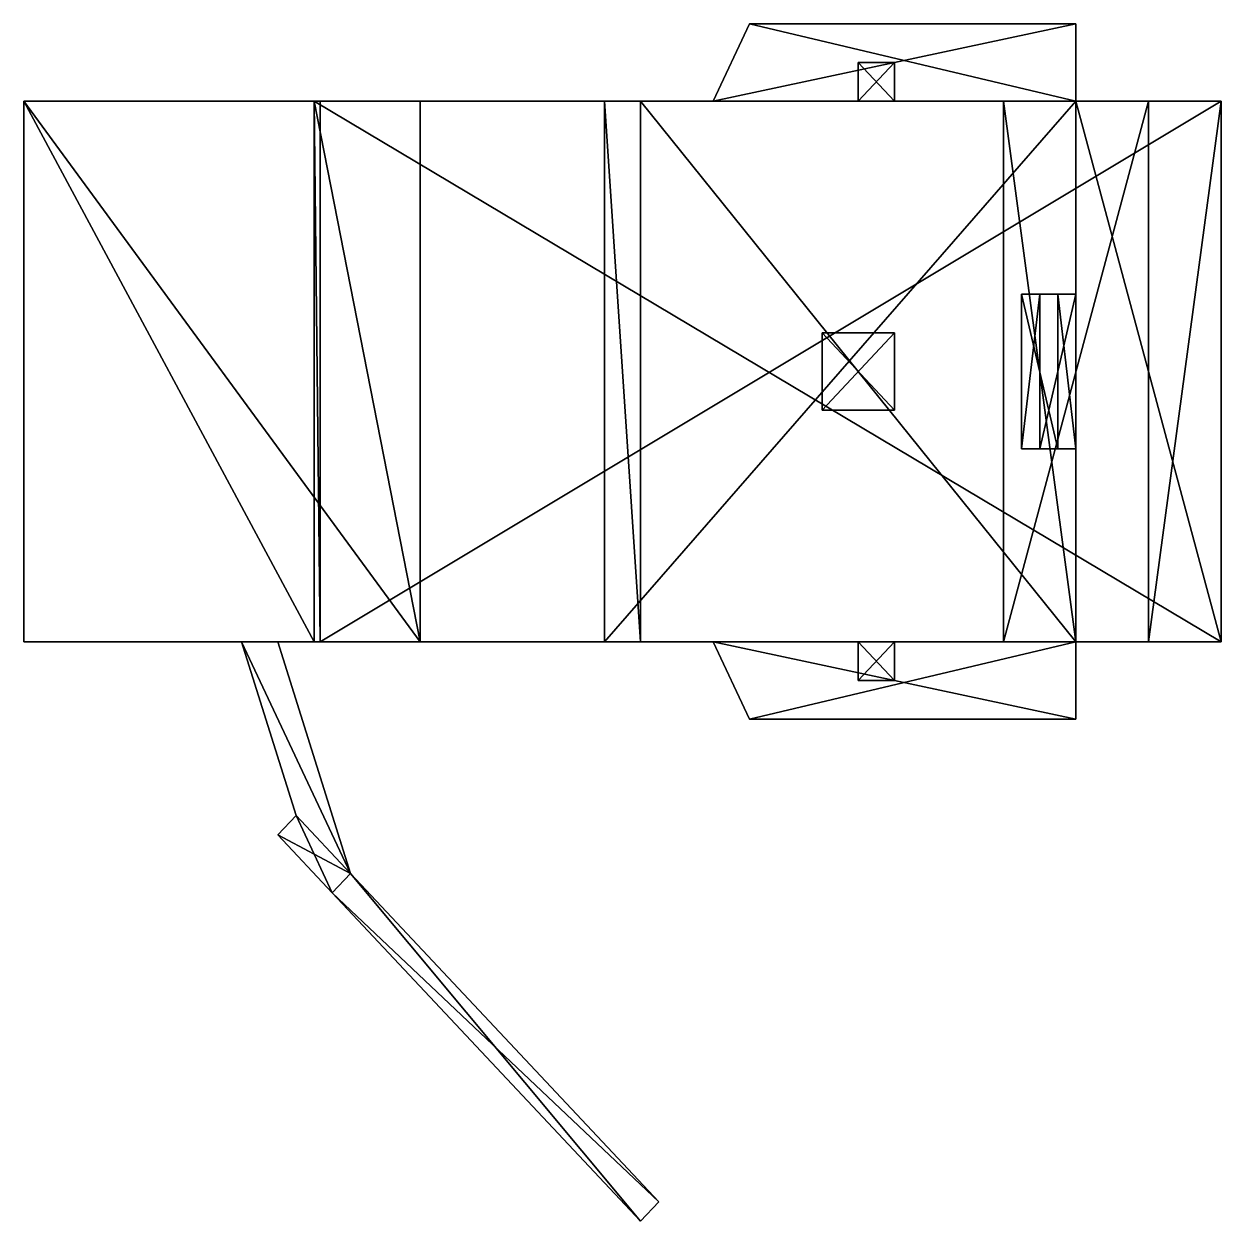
# Model space of a CAD drawing. Extents: x -48 to 16, y -48 to 16.
import ezdxf

# ---------------------------------------------------------------- set-up
doc = ezdxf.new("R2010")
doc.units = 0

msp = doc.modelspace()

# ---------------------------------------------------------------- meshes
at = {"layer": 'OBJECT000', "color": 50}
mesh = msp.add_polyface(dxfattribs=at)
corners = [(16.000002, -17.032257, 6.285713), (8.242426, -17.032257, -16.000002), (4.363638, -17.032257, -14.285715), (12.121214, -17.032257, 7.999999), (12.121214, 11.870968, 7.999999), (4.363638, 11.870968, -14.285715), (8.242426, 11.870968, -16.000002), (16.000002, 11.870968, 6.285713)]
mesh.append_faces([[corners[k] for k in face] for face in [(1, 3, 0), (5, 7, 4), (5, 1, 6), (2, 4, 3), (6, 0, 7), (3, 7, 0)]], dxfattribs={"vtx0": -1})
mesh.append_faces([[corners[k] for k in face] for face in [(1, 2, 3), (5, 6, 7), (5, 2, 1), (2, 5, 4), (6, 1, 0), (3, 4, 7)]], dxfattribs={"vtx2": -1})
at = {"layer": 'OBJECT001', "color": 50}
mesh = msp.add_polyface(dxfattribs=at)
corners = [(8.242426, -6.709677, -16.000002), (7.272729, -6.709677, -19.428574), (5.333335, -6.709677, -19.428574), (6.303032, -6.709677, -15.142859), (6.303032, 1.548388, -15.142859), (5.333335, 1.548388, -19.428574), (7.272729, 1.548388, -19.428574), (8.242426, 1.548388, -16.000002)]
mesh.append_faces([[corners[k] for k in face] for face in [(1, 3, 0), (5, 7, 4), (5, 1, 6), (2, 4, 3), (6, 0, 7), (3, 7, 0)]], dxfattribs={"vtx0": -1})
mesh.append_faces([[corners[k] for k in face] for face in [(1, 2, 3), (5, 6, 7), (5, 2, 1), (2, 5, 4), (6, 1, 0), (3, 4, 7)]], dxfattribs={"vtx2": -1})
at = {"layer": 'OBJECT002', "color": 50}
mesh = msp.add_polyface(dxfattribs=at)
corners = [(8.242426, 11.870968, -19.428574), (8.242426, 11.870968, -22.857143), (8.242426, -17.032257, -22.857143), (8.242426, -17.032257, -19.428574), (-15.030302, -17.032257, -22.857143), (-16.969696, -17.032257, -19.428574), (-15.030302, 11.870968, -22.857143), (-16.969696, 11.870968, -19.428574)]
mesh.append_faces([[corners[k] for k in face] for face in [(1, 3, 0), (2, 5, 3), (1, 7, 6), (2, 6, 4), (0, 5, 7), (4, 7, 5)]], dxfattribs={"vtx0": -1})
mesh.append_faces([[corners[k] for k in face] for face in [(1, 2, 3), (2, 4, 5), (1, 0, 7), (2, 1, 6), (0, 3, 5), (4, 6, 7)]], dxfattribs={"vtx2": -1})
at = {"layer": 'OBJECT003', "color": 50}
mesh = msp.add_polyface(dxfattribs=at)
corners = [(-3.393938, 11.870968, -12.57143), (-3.393938, 11.870968, -22.857143), (-3.393938, 13.935484, -21.142859), (-3.393938, 13.935484, -12.57143), (-1.454544, 13.935484, -12.57143), (-1.454544, 13.935484, -21.142859), (-1.454544, 11.870968, -22.857143), (-1.454544, 11.870968, -12.57143)]
mesh.append_faces([[corners[k] for k in face] for face in [(1, 3, 0), (5, 7, 4), (6, 0, 7), (2, 4, 3), (3, 7, 0), (1, 5, 2)]], dxfattribs={"vtx0": -1})
mesh.append_faces([[corners[k] for k in face] for face in [(1, 2, 3), (5, 6, 7), (6, 1, 0), (2, 5, 4), (3, 4, 7), (1, 6, 5)]], dxfattribs={"vtx2": -1})
at = {"layer": 'OBJECT004', "color": 50}
mesh = msp.add_polyface(dxfattribs=at)
corners = [(8.242426, 16, -10.857144), (8.242426, 16, -12.57143), (8.242426, 11.870968, -12.57143), (8.242426, 11.870968, -10.857144), (-11.151514, 11.870968, -12.57143), (-11.151514, 11.870968, -10.857144), (-9.21212, 16, -12.57143), (-9.21212, 16, -10.857144)]
mesh.append_faces([[corners[k] for k in face] for face in [(1, 3, 0), (2, 5, 3), (1, 7, 6), (2, 6, 4), (0, 5, 7), (4, 7, 5)]], dxfattribs={"vtx0": -1})
mesh.append_faces([[corners[k] for k in face] for face in [(1, 2, 3), (2, 4, 5), (1, 0, 7), (2, 1, 6), (0, 3, 5), (4, 6, 7)]], dxfattribs={"vtx2": -1})
at = {"layer": 'OBJECT005', "color": 50}
mesh = msp.add_polyface(dxfattribs=at)
corners = [(8.242426, -17.032257, -10.857144), (8.242426, -17.032257, -12.57143), (8.242426, -21.161289, -12.57143), (8.242426, -21.161289, -10.857144), (-9.21212, -21.161289, -12.57143), (-9.21212, -21.161289, -10.857144), (-11.151514, -17.032257, -12.57143), (-11.151514, -17.032257, -10.857144)]
mesh.append_faces([[corners[k] for k in face] for face in [(1, 3, 0), (2, 5, 3), (1, 7, 6), (2, 6, 4), (0, 5, 7), (4, 7, 5)]], dxfattribs={"vtx0": -1})
mesh.append_faces([[corners[k] for k in face] for face in [(1, 2, 3), (2, 4, 5), (1, 0, 7), (2, 1, 6), (0, 3, 5), (4, 6, 7)]], dxfattribs={"vtx2": -1})
at = {"layer": 'OBJECT006', "color": 50}
mesh = msp.add_polyface(dxfattribs=at)
corners = [(-3.393938, -19.096773, -12.57143), (-3.393938, -19.096773, -19.445223), (-3.393938, -17.032257, -22.873795), (-3.393938, -17.032257, -12.57143), (-1.454544, -17.032257, -12.57143), (-1.454544, -17.032257, -22.873795), (-1.454544, -19.096773, -19.445223), (-1.454544, -19.096773, -12.57143)]
mesh.append_faces([[corners[k] for k in face] for face in [(1, 3, 0), (5, 7, 4), (6, 0, 7), (2, 4, 3), (3, 7, 0), (5, 1, 6)]], dxfattribs={"vtx0": -1})
mesh.append_faces([[corners[k] for k in face] for face in [(1, 2, 3), (5, 6, 7), (6, 1, 0), (2, 5, 4), (3, 4, 7), (5, 2, 1)]], dxfattribs={"vtx2": -1})
at = {"layer": 'OBJECT007', "color": 50}
mesh = msp.add_polyface(dxfattribs=at)
corners = [(-5.333332, -4.645161, -22.857143), (-5.333332, -4.645161, -38.285717), (-5.333332, -0.516129, -38.285717), (-5.333332, -0.516129, -22.857143), (-1.454544, -0.516129, -22.857143), (-1.454544, -0.516129, -38.285717), (-1.454544, -4.645161, -38.285717), (-1.454544, -4.645161, -22.857143)]
mesh.append_faces([[corners[k] for k in face] for face in [(1, 3, 0), (5, 7, 4), (6, 0, 7), (2, 4, 3), (1, 5, 2), (3, 7, 0)]], dxfattribs={"vtx0": -1})
mesh.append_faces([[corners[k] for k in face] for face in [(1, 2, 3), (5, 6, 7), (6, 1, 0), (2, 5, 4), (1, 6, 5), (3, 4, 7)]], dxfattribs={"vtx2": -1})
at = {"layer": 'OBJECT008', "color": 50}
mesh = msp.add_polyface(dxfattribs=at)
corners = [(-32.162228, 11.870968, -38.285717), (16.000002, 11.870968, -38.285717), (16.000002, -17.032257, -38.285717), (-32.162228, -17.032257, -38.285717), (-32.484848, -17.032257, -40), (16.000002, -17.032257, -40), (16.000002, 11.870968, -40), (-32.484848, 11.870968, -40)]
mesh.append_faces([[corners[k] for k in face] for face in [(1, 3, 0), (5, 7, 4), (5, 1, 6), (6, 0, 7), (4, 2, 5), (7, 3, 4)]], dxfattribs={"vtx0": -1})
mesh.append_faces([[corners[k] for k in face] for face in [(1, 2, 3), (5, 6, 7), (5, 2, 1), (6, 1, 0), (4, 3, 2), (7, 0, 3)]], dxfattribs={"vtx2": -1})
at = {"layer": 'OBJECT009', "color": 50}
mesh = msp.add_polyface(dxfattribs=at)
corners = [(-32.484848, 11.870968, -40), (-48, 11.870968, -40), (-48, -17.032257, -40), (-32.484848, -17.032257, -40), (-48, -17.032257, 1.142856), (-48, 11.870968, 1.142856), (-26.814276, 11.870968, -9.922458), (-26.814276, -17.032257, -9.922458)]
mesh.append_faces([[corners[k] for k in face] for face in [(1, 3, 0), (2, 5, 4), (1, 6, 5), (3, 4, 7), (0, 7, 6), (5, 7, 4)]], dxfattribs={"vtx0": -1})
mesh.append_faces([[corners[k] for k in face] for face in [(1, 2, 3), (2, 1, 5), (1, 0, 6), (3, 2, 4), (0, 3, 7), (5, 6, 7)]], dxfattribs={"vtx2": -1})
at = {"layer": 'OBJECT010', "color": 50}
mesh = msp.add_polyface(dxfattribs=at)
corners = [(-33.454544, -26.322578, -7.478796), (-33.454544, -26.322578, -12.57143), (-30.545454, -29.419353, -12.57143), (-30.545454, -29.419353, -7.478796), (-31.515152, -30.451611, -7.478796), (-31.515152, -30.451611, -12.57143), (-34.42424, -27.354837, -12.57143), (-34.42424, -27.354837, -7.478796)]
mesh.append_faces([[corners[k] for k in face] for face in [(1, 3, 0), (5, 7, 4), (2, 4, 3), (6, 0, 7), (7, 3, 4), (5, 1, 6)]], dxfattribs={"vtx0": -1})
mesh.append_faces([[corners[k] for k in face] for face in [(1, 2, 3), (5, 6, 7), (2, 5, 4), (6, 1, 0), (7, 0, 3), (5, 2, 1)]], dxfattribs={"vtx2": -1})
at = {"layer": 'OBJECT011', "color": 50}
mesh = msp.add_polyface(dxfattribs=at)
corners = [(-15.030302, -48, 3.714285), (-31.515152, -30.451611, 3.714285), (-30.545454, -29.419353, 3.714285), (-14.060605, -46.967739, 3.714285), (-31.515152, -30.451611, -16.857143), (-15.030302, -48, -16.857143), (-14.060605, -46.967739, -16.857143), (-30.545454, -29.419353, -16.857143)]
mesh.append_faces([[corners[k] for k in face] for face in [(1, 3, 0), (5, 7, 4), (4, 0, 5), (6, 2, 7), (7, 1, 4), (5, 3, 6)]], dxfattribs={"vtx0": -1})
mesh.append_faces([[corners[k] for k in face] for face in [(1, 2, 3), (5, 6, 7), (4, 1, 0), (6, 3, 2), (7, 2, 1), (5, 0, 3)]], dxfattribs={"vtx2": -1})
at = {"layer": 'OBJECT012', "color": 50}
mesh = msp.add_polyface(dxfattribs=at)
corners = [(-36.363636, -17.032257, -14.186821), (-34.42424, -17.032257, -12.663363), (-34.42424, -17.032257, -11.034244), (-36.363636, -17.032257, -12.57143), (-33.454544, -26.322578, -11.902179), (-30.545454, -29.419353, -9.616985), (-33.454544, -26.322578, -10.25921), (-30.545454, -29.419353, -7.950936)]
mesh.append_faces([[corners[k] for k in face] for face in [(1, 3, 0), (0, 5, 1), (3, 7, 6), (1, 7, 2), (0, 6, 4), (4, 7, 5)]], dxfattribs={"vtx0": -1})
mesh.append_faces([[corners[k] for k in face] for face in [(1, 2, 3), (0, 4, 5), (3, 2, 7), (1, 5, 7), (0, 3, 6), (4, 6, 7)]], dxfattribs={"vtx2": -1})

doc.saveas('drawing.dxf')
